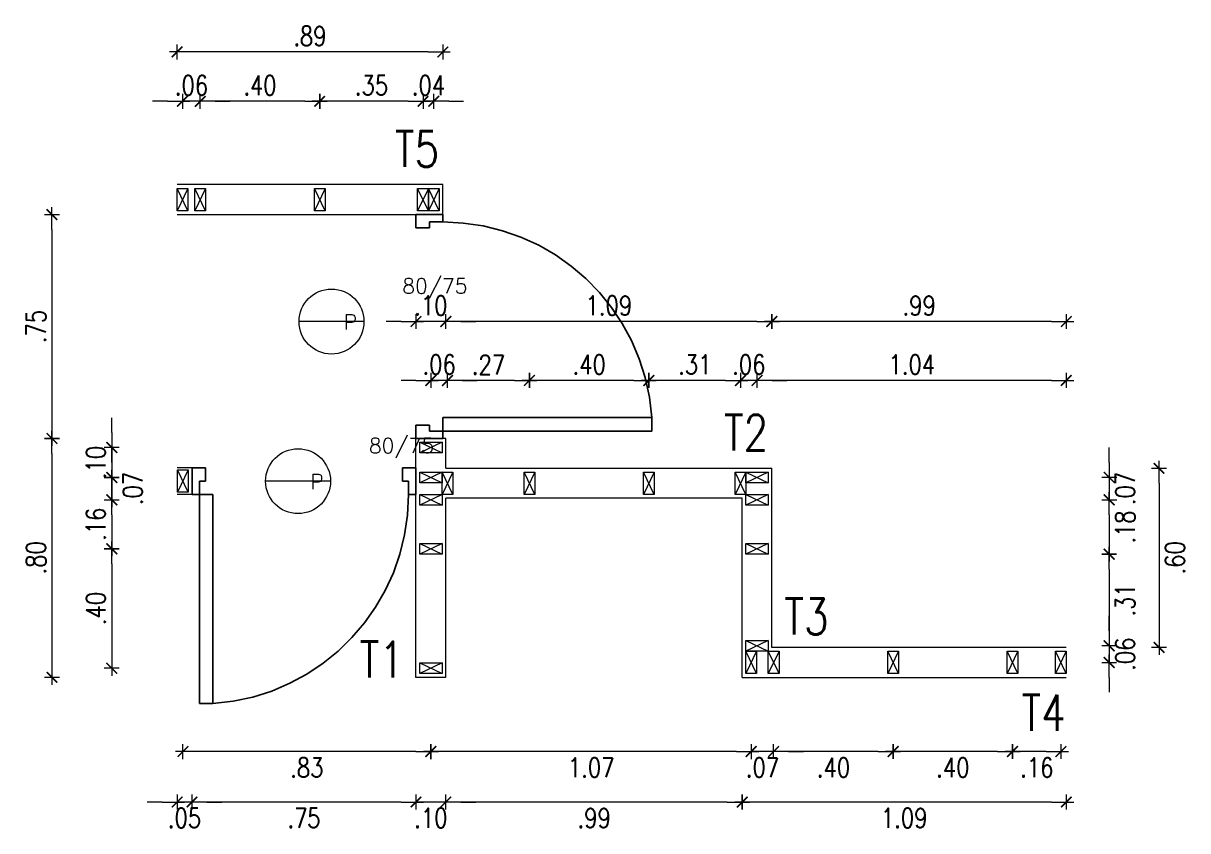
# Model space of a CAD drawing. Header units: metres. Extents: x -2 to 612, y -64 to 156.
# Drawn here: x 357.085 to 360.984, y -8.652 to -5.948 of the extents above; entities that cross this region are included whole.
import ezdxf
from ezdxf.enums import TextEntityAlignment as Align

# ---------------------------------------------------------------- set-up
doc = ezdxf.new("R2010")
doc.units = ezdxf.units.M
doc.header["$LTSCALE"] = 5
doc.header["$MEASUREMENT"] = 0
doc.linetypes.add('CENTER', pattern=[2, 1.25, -0.25, 0.25, -0.25])
doc.layers.get('0').update_dxf_attribs({"color": 30})
doc.layers.get('DEFPOINTS').update_dxf_attribs({"color": 210})
for name, color, linetype, lineweight in [('A-ANNO-DIMS', 3, 'Continuous', 18), ('A-ANNO-TEXT', 3, 'Continuous', 18), ('A-DOOR-FULL', 4, 'Continuous', 25), ('A-DOOR-SYMB', 3, 'Continuous', 18), ('A-ELEV-IDEN', 3, 'Continuous', 18), ('A-WALL-STUD', 3, 'Continuous', 18)]:
    doc.layers.add(name, color=color, linetype=linetype, lineweight=lineweight)
doc.styles.add('E-ROMANS', font='romans.shx', dxfattribs={"width": 0.8})
doc.dimstyles.new('E-0050_ARW_12', dxfattribs={"dimscale": 0.001, "dimtxt": 60, "dimasz": 60, "dimexe": 30, "dimexo": 20, "dimgap": 30, "dimtad": 0, "dimzin": 0, "dimdsep": 46, "dimtxsty": 'E-ROMANS', "dimblk": 'OPEN90', "dimcen": 30, "dimclrd": 256, "dimclre": 256, "dimclrt": 256, "dimadec": 0, "dimazin": 0, "dimtfac": 1, "dimtmove": 1, "dimatfit": 3, "dimldrblk": 'OPEN90', "dimfxl": 1, "dimtfill": 1, "dimtolj": 1, "dimtzin": 0, "dimlwd": -1, "dimarcsym": 0})

# ---------------------------------------------------------------- blocks, each defined once
blk = doc.blocks.new('ARCH TICK 2')
for p, q in [((-1, 0), (0.5, 0)), ((0, 0.5), (0, -0.5))]:
    blk.add_line(p, q)
at = {"color": 0, "linetype": 'ByBlock'}
blk.add_line((-0.354, -0.354), (0.354, 0.354), dxfattribs=at)
at = {"color": 0, "linetype": 'ByBlock', "const_width": 0.106}
blk.add_lwpolyline([(-0.354, -0.354), (0.354, 0.354)], dxfattribs=at)
blk = doc.blocks.new('*D329')
at = {"layer": 'A-ANNO-DIMS', "transparency": 16777216}
blk.add_line((359.4726, -8.3869), (358.4996, -8.3869), dxfattribs=at)
at = {"layer": 'DEFPOINTS', "color": 0, "transparency": 16777216}
for p in [(358.4496, -8.126), (359.5226, -8.1259), (358.4496, -8.3869)]:
    blk.add_point(p, dxfattribs=at)
at = {"layer": 'A-ANNO-DIMS', "transparency": 16777216, "xscale": 0.05, "yscale": 0.05, "zscale": 0.05, "rotation": 180}
blk.add_blockref('ARCH TICK 2', (358.4496, -8.3869), dxfattribs=at)
at = {"layer": 'A-ANNO-DIMS', "transparency": 16777216, "xscale": 0.05, "yscale": 0.05, "zscale": 0.05}
blk.add_blockref('ARCH TICK 2', (359.5226, -8.3869), dxfattribs=at)
at = {"layer": 'A-ANNO-DIMS', "transparency": 16777216, "insert": (358.9861, -8.4403), "char_height": 0.065, "attachment_point": 5, "style": 'E-ROMANS'}
blk.add_mtext('\\A1;1.07', dxfattribs=at)
blk = doc.blocks.new('_Open90')
at = {"color": 0, "linetype": 'ByBlock', "lineweight": -2}
for p, q in [((0, 0), (-1, 0)), ((-0.5, 0.5), (0, 0)), ((0, 0), (-0.5, -0.5))]:
    blk.add_line(p, q, dxfattribs=at)
blk = doc.blocks.new('*D330')
at = {"layer": 'A-ANNO-DIMS', "transparency": 16777216}
for p, q in [((359.4726, -8.3868), (359.4226, -8.3868)), ((359.5976, -8.3868), (359.5226, -8.3868)), ((359.6476, -8.3868), (359.6976, -8.3868))]:
    blk.add_line(p, q, dxfattribs=at)
at = {"layer": 'DEFPOINTS', "color": 0, "transparency": 16777216}
for p in [(359.5226, -8.1259), (359.5976, -8.1259), (359.5226, -8.3868)]:
    blk.add_point(p, dxfattribs=at)
at = {"layer": 'A-ANNO-DIMS', "transparency": 16777216, "xscale": 0.05, "yscale": 0.05, "zscale": 0.05}
blk.add_blockref('ARCH TICK 2', (359.5226, -8.3868), dxfattribs=at)
at = {"layer": 'A-ANNO-DIMS', "transparency": 16777216, "xscale": 0.05, "yscale": 0.05, "zscale": 0.05, "rotation": 180}
blk.add_blockref('ARCH TICK 2', (359.5976, -8.3868), dxfattribs=at)
at = {"layer": 'A-ANNO-DIMS', "transparency": 16777216, "insert": (359.5601, -8.4402), "char_height": 0.065, "attachment_point": 5, "style": 'E-ROMANS'}
blk.add_mtext('\\A1;.07', dxfattribs=at)
blk = doc.blocks.new('*D331')
at = {"layer": 'A-ANNO-DIMS', "transparency": 16777216}
blk.add_line((359.9476, -8.3868), (359.6476, -8.3868), dxfattribs=at)
at = {"layer": 'DEFPOINTS', "color": 0, "transparency": 16777216}
for p in [(359.5976, -8.1259), (359.9976, -8.1259), (359.5976, -8.3868)]:
    blk.add_point(p, dxfattribs=at)
at = {"layer": 'A-ANNO-DIMS', "transparency": 16777216, "xscale": 0.05, "yscale": 0.05, "zscale": 0.05, "rotation": 180}
blk.add_blockref('ARCH TICK 2', (359.5976, -8.3868), dxfattribs=at)
at = {"layer": 'A-ANNO-DIMS', "transparency": 16777216, "xscale": 0.05, "yscale": 0.05, "zscale": 0.05}
blk.add_blockref('ARCH TICK 2', (359.9976, -8.3868), dxfattribs=at)
at = {"layer": 'A-ANNO-DIMS', "transparency": 16777216, "insert": (359.7976, -8.4402), "char_height": 0.065, "attachment_point": 5, "style": 'E-ROMANS'}
blk.add_mtext('\\A1;.40', dxfattribs=at)
blk = doc.blocks.new('*D332')
at = {"layer": 'A-ANNO-DIMS', "transparency": 16777216}
blk.add_line((360.3476, -8.3868), (360.0476, -8.3868), dxfattribs=at)
at = {"layer": 'DEFPOINTS', "color": 0, "transparency": 16777216}
for p in [(359.9976, -8.1259), (360.3976, -8.1259), (359.9976, -8.3868)]:
    blk.add_point(p, dxfattribs=at)
at = {"layer": 'A-ANNO-DIMS', "transparency": 16777216, "xscale": 0.05, "yscale": 0.05, "zscale": 0.05, "rotation": 180}
blk.add_blockref('ARCH TICK 2', (359.9976, -8.3868), dxfattribs=at)
at = {"layer": 'A-ANNO-DIMS', "transparency": 16777216, "xscale": 0.05, "yscale": 0.05, "zscale": 0.05}
blk.add_blockref('ARCH TICK 2', (360.3976, -8.3868), dxfattribs=at)
at = {"layer": 'A-ANNO-DIMS', "transparency": 16777216, "insert": (360.1976, -8.4402), "char_height": 0.065, "attachment_point": 5, "style": 'E-ROMANS'}
blk.add_mtext('\\A1;.40', dxfattribs=at)
blk = doc.blocks.new('*D333')
at = {"layer": 'A-ANNO-DIMS', "transparency": 16777216}
blk.add_line((360.5097, -8.3868), (360.4476, -8.3868), dxfattribs=at)
at = {"layer": 'DEFPOINTS', "color": 0, "transparency": 16777216}
for p in [(360.3976, -8.1259), (360.5597, -8.1259), (360.3976, -8.3868)]:
    blk.add_point(p, dxfattribs=at)
at = {"layer": 'A-ANNO-DIMS', "transparency": 16777216, "xscale": 0.05, "yscale": 0.05, "zscale": 0.05, "rotation": 180}
blk.add_blockref('ARCH TICK 2', (360.3976, -8.3868), dxfattribs=at)
at = {"layer": 'A-ANNO-DIMS', "transparency": 16777216, "xscale": 0.05, "yscale": 0.05, "zscale": 0.05}
blk.add_blockref('ARCH TICK 2', (360.5597, -8.3868), dxfattribs=at)
at = {"layer": 'A-ANNO-DIMS', "transparency": 16777216, "insert": (360.4786, -8.4402), "char_height": 0.065, "attachment_point": 5, "style": 'E-ROMANS'}
blk.add_mtext('\\A1;.16', dxfattribs=at)
blk = doc.blocks.new('*D334')
at = {"layer": 'A-ANNO-DIMS', "transparency": 16777216}
blk.add_line((360.5277, -8.556), (359.5422, -8.556), dxfattribs=at)
at = {"layer": 'DEFPOINTS', "color": 0, "transparency": 16777216}
for p in [(359.4922, -8.1384), (360.5777, -8.1384), (359.4922, -8.556)]:
    blk.add_point(p, dxfattribs=at)
at = {"layer": 'A-ANNO-DIMS', "transparency": 16777216, "xscale": 0.05, "yscale": 0.05, "zscale": 0.05, "rotation": 180}
blk.add_blockref('ARCH TICK 2', (359.4922, -8.556), dxfattribs=at)
at = {"layer": 'A-ANNO-DIMS', "transparency": 16777216, "xscale": 0.05, "yscale": 0.05, "zscale": 0.05}
blk.add_blockref('ARCH TICK 2', (360.5777, -8.556), dxfattribs=at)
at = {"layer": 'A-ANNO-DIMS', "transparency": 16777216, "insert": (360.035, -8.6094), "char_height": 0.065, "attachment_point": 5, "style": 'E-ROMANS'}
blk.add_mtext('\\A1;1.09', dxfattribs=at)
blk = doc.blocks.new('*D335')
at = {"layer": 'A-ANNO-DIMS', "transparency": 16777216}
blk.add_line((359.4422, -8.556), (358.5497, -8.556), dxfattribs=at)
at = {"layer": 'DEFPOINTS', "color": 0, "transparency": 16777216}
for p in [(358.4997, -8.1384), (359.4922, -8.1384), (358.4997, -8.556)]:
    blk.add_point(p, dxfattribs=at)
at = {"layer": 'A-ANNO-DIMS', "transparency": 16777216, "xscale": 0.05, "yscale": 0.05, "zscale": 0.05, "rotation": 180}
blk.add_blockref('ARCH TICK 2', (358.4997, -8.556), dxfattribs=at)
at = {"layer": 'A-ANNO-DIMS', "transparency": 16777216, "xscale": 0.05, "yscale": 0.05, "zscale": 0.05}
blk.add_blockref('ARCH TICK 2', (359.4922, -8.556), dxfattribs=at)
at = {"layer": 'A-ANNO-DIMS', "transparency": 16777216, "insert": (358.996, -8.6094), "char_height": 0.065, "attachment_point": 5, "style": 'E-ROMANS'}
blk.add_mtext('\\A1;.99', dxfattribs=at)
blk = doc.blocks.new('*D336')
at = {"layer": 'A-ANNO-DIMS', "transparency": 16777216}
for p, q in [((358.3497, -8.556), (358.2997, -8.556)), ((358.4997, -8.556), (358.3997, -8.556)), ((358.5497, -8.556), (358.5997, -8.556))]:
    blk.add_line(p, q, dxfattribs=at)
at = {"layer": 'DEFPOINTS', "color": 0, "transparency": 16777216}
for p in [(358.3997, -8.1384), (358.4997, -8.1384), (358.3997, -8.556)]:
    blk.add_point(p, dxfattribs=at)
at = {"layer": 'A-ANNO-DIMS', "transparency": 16777216, "xscale": 0.05, "yscale": 0.05, "zscale": 0.05}
blk.add_blockref('ARCH TICK 2', (358.3997, -8.556), dxfattribs=at)
at = {"layer": 'A-ANNO-DIMS', "transparency": 16777216, "xscale": 0.05, "yscale": 0.05, "zscale": 0.05, "rotation": 180}
blk.add_blockref('ARCH TICK 2', (358.4997, -8.556), dxfattribs=at)
at = {"layer": 'A-ANNO-DIMS', "transparency": 16777216, "insert": (358.4497, -8.6094), "char_height": 0.065, "attachment_point": 5, "style": 'E-ROMANS'}
blk.add_mtext('\\A1;.10', dxfattribs=at)
blk = doc.blocks.new('*D337')
at = {"layer": 'A-ANNO-DIMS', "transparency": 16777216}
blk.add_line((358.3497, -8.556), (357.6997, -8.556), dxfattribs=at)
at = {"layer": 'DEFPOINTS', "color": 0, "transparency": 16777216}
for p in [(357.6497, -7.5264), (358.3997, -8.1384), (357.6497, -8.556)]:
    blk.add_point(p, dxfattribs=at)
at = {"layer": 'A-ANNO-DIMS', "transparency": 16777216, "xscale": 0.05, "yscale": 0.05, "zscale": 0.05, "rotation": 180}
blk.add_blockref('ARCH TICK 2', (357.6497, -8.556), dxfattribs=at)
at = {"layer": 'A-ANNO-DIMS', "transparency": 16777216, "xscale": 0.05, "yscale": 0.05, "zscale": 0.05}
blk.add_blockref('ARCH TICK 2', (358.3997, -8.556), dxfattribs=at)
at = {"layer": 'A-ANNO-DIMS', "transparency": 16777216, "insert": (358.0247, -8.6094), "char_height": 0.065, "attachment_point": 5, "style": 'E-ROMANS'}
blk.add_mtext('\\A1;.75', dxfattribs=at)
blk = doc.blocks.new('*D338')
at = {"layer": 'A-ANNO-DIMS', "transparency": 16777216}
for p, q in [((357.5497, -8.556), (357.4997, -8.556)), ((357.6497, -8.556), (357.5997, -8.556)), ((357.6997, -8.556), (357.7497, -8.556))]:
    blk.add_line(p, q, dxfattribs=at)
at = {"layer": 'DEFPOINTS', "color": 0, "transparency": 16777216}
for p in [(357.5997, -7.5264), (357.6497, -7.5264), (357.5997, -8.556)]:
    blk.add_point(p, dxfattribs=at)
at = {"layer": 'A-ANNO-DIMS', "transparency": 16777216, "xscale": 0.05, "yscale": 0.05, "zscale": 0.05}
blk.add_blockref('ARCH TICK 2', (357.5997, -8.556), dxfattribs=at)
at = {"layer": 'A-ANNO-DIMS', "transparency": 16777216, "xscale": 0.05, "yscale": 0.05, "zscale": 0.05, "rotation": 180}
blk.add_blockref('ARCH TICK 2', (357.6497, -8.556), dxfattribs=at)
at = {"layer": 'A-ANNO-DIMS', "transparency": 16777216, "insert": (357.6247, -8.6094), "char_height": 0.065, "attachment_point": 5, "style": 'E-ROMANS'}
blk.add_mtext('\\A1;.05', dxfattribs=at)
blk = doc.blocks.new('*D339')
at = {"layer": 'A-ANNO-DIMS', "transparency": 16777216}
blk.add_line((358.3996, -8.387), (357.6693, -8.387), dxfattribs=at)
at = {"layer": 'DEFPOINTS', "color": 0, "transparency": 16777216}
for p in [(357.6193, -7.5184), (358.4496, -8.126), (357.6193, -8.387)]:
    blk.add_point(p, dxfattribs=at)
at = {"layer": 'A-ANNO-DIMS', "transparency": 16777216, "xscale": 0.05, "yscale": 0.05, "zscale": 0.05, "rotation": 180}
blk.add_blockref('ARCH TICK 2', (357.6193, -8.387), dxfattribs=at)
at = {"layer": 'A-ANNO-DIMS', "transparency": 16777216, "xscale": 0.05, "yscale": 0.05, "zscale": 0.05}
blk.add_blockref('ARCH TICK 2', (358.4496, -8.387), dxfattribs=at)
at = {"layer": 'A-ANNO-DIMS', "transparency": 16777216, "insert": (358.0344, -8.4404), "char_height": 0.065, "attachment_point": 5, "style": 'E-ROMANS'}
blk.add_mtext('\\A1;.83', dxfattribs=at)
blk = doc.blocks.new('*D340')
at = {"layer": 'A-ANNO-DIMS', "transparency": 16777216}
blk.add_line((360.5277, -7.1441), (359.5921, -7.1441), dxfattribs=at)
at = {"layer": 'DEFPOINTS', "color": 0, "transparency": 16777216}
for p in [(359.5421, -7.1441), (359.5421, -7.4508), (360.5777, -8.0384)]:
    blk.add_point(p, dxfattribs=at)
at = {"layer": 'A-ANNO-DIMS', "transparency": 16777216, "xscale": 0.05, "yscale": 0.05, "zscale": 0.05, "rotation": 180}
blk.add_blockref('ARCH TICK 2', (359.5421, -7.1441), dxfattribs=at)
at = {"layer": 'A-ANNO-DIMS', "transparency": 16777216, "xscale": 0.05, "yscale": 0.05, "zscale": 0.05}
blk.add_blockref('ARCH TICK 2', (360.5777, -7.1441), dxfattribs=at)
at = {"layer": 'A-ANNO-DIMS', "transparency": 16777216, "insert": (360.0599, -7.0907), "char_height": 0.065, "attachment_point": 5, "style": 'E-ROMANS'}
blk.add_mtext('\\A1;1.04', dxfattribs=at)
blk = doc.blocks.new('*D341')
at = {"layer": 'A-ANNO-DIMS', "transparency": 16777216}
for p, q in [((359.4366, -7.1441), (359.3866, -7.1441)), ((359.5421, -7.1441), (359.4866, -7.1441)), ((359.5921, -7.1441), (359.6421, -7.1441))]:
    blk.add_line(p, q, dxfattribs=at)
at = {"layer": 'DEFPOINTS', "color": 0, "transparency": 16777216}
for p in [(359.4866, -7.1441), (359.4866, -7.4508), (359.5421, -7.4508)]:
    blk.add_point(p, dxfattribs=at)
at = {"layer": 'A-ANNO-DIMS', "transparency": 16777216, "xscale": 0.05, "yscale": 0.05, "zscale": 0.05}
blk.add_blockref('ARCH TICK 2', (359.4866, -7.1441), dxfattribs=at)
at = {"layer": 'A-ANNO-DIMS', "transparency": 16777216, "xscale": 0.05, "yscale": 0.05, "zscale": 0.05, "rotation": 180}
blk.add_blockref('ARCH TICK 2', (359.5421, -7.1441), dxfattribs=at)
at = {"layer": 'A-ANNO-DIMS', "transparency": 16777216, "insert": (359.5143, -7.0907), "char_height": 0.065, "attachment_point": 5, "style": 'E-ROMANS'}
blk.add_mtext('\\A1;.06', dxfattribs=at)
blk = doc.blocks.new('*D342')
at = {"layer": 'A-ANNO-DIMS', "transparency": 16777216}
blk.add_line((359.4366, -7.1441), (359.2296, -7.1441), dxfattribs=at)
at = {"layer": 'DEFPOINTS', "color": 0, "transparency": 16777216}
for p in [(359.1796, -7.1441), (359.1796, -7.4508), (359.4866, -7.4508)]:
    blk.add_point(p, dxfattribs=at)
at = {"layer": 'A-ANNO-DIMS', "transparency": 16777216, "xscale": 0.05, "yscale": 0.05, "zscale": 0.05, "rotation": 180}
blk.add_blockref('ARCH TICK 2', (359.1796, -7.1441), dxfattribs=at)
at = {"layer": 'A-ANNO-DIMS', "transparency": 16777216, "xscale": 0.05, "yscale": 0.05, "zscale": 0.05}
blk.add_blockref('ARCH TICK 2', (359.4866, -7.1441), dxfattribs=at)
at = {"layer": 'A-ANNO-DIMS', "transparency": 16777216, "insert": (359.3331, -7.0907), "char_height": 0.065, "attachment_point": 5, "style": 'E-ROMANS'}
blk.add_mtext('\\A1;.31', dxfattribs=at)
blk = doc.blocks.new('*D343')
at = {"layer": 'A-ANNO-DIMS', "transparency": 16777216}
blk.add_line((359.1296, -7.1441), (358.8296, -7.1441), dxfattribs=at)
at = {"layer": 'DEFPOINTS', "color": 0, "transparency": 16777216}
for p in [(358.7796, -7.1441), (358.7796, -7.4508), (359.1796, -7.4508)]:
    blk.add_point(p, dxfattribs=at)
at = {"layer": 'A-ANNO-DIMS', "transparency": 16777216, "xscale": 0.05, "yscale": 0.05, "zscale": 0.05, "rotation": 180}
blk.add_blockref('ARCH TICK 2', (358.7796, -7.1441), dxfattribs=at)
at = {"layer": 'A-ANNO-DIMS', "transparency": 16777216, "xscale": 0.05, "yscale": 0.05, "zscale": 0.05}
blk.add_blockref('ARCH TICK 2', (359.1796, -7.1441), dxfattribs=at)
at = {"layer": 'A-ANNO-DIMS', "transparency": 16777216, "insert": (358.9796, -7.0907), "char_height": 0.065, "attachment_point": 5, "style": 'E-ROMANS'}
blk.add_mtext('\\A1;.40', dxfattribs=at)
blk = doc.blocks.new('*D344')
at = {"layer": 'A-ANNO-DIMS', "transparency": 16777216}
blk.add_line((358.7296, -7.1441), (358.5551, -7.1441), dxfattribs=at)
at = {"layer": 'DEFPOINTS', "color": 0, "transparency": 16777216}
for p in [(358.5051, -7.1441), (358.5051, -7.4508), (358.7796, -7.4508)]:
    blk.add_point(p, dxfattribs=at)
at = {"layer": 'A-ANNO-DIMS', "transparency": 16777216, "xscale": 0.05, "yscale": 0.05, "zscale": 0.05, "rotation": 180}
blk.add_blockref('ARCH TICK 2', (358.5051, -7.1441), dxfattribs=at)
at = {"layer": 'A-ANNO-DIMS', "transparency": 16777216, "xscale": 0.05, "yscale": 0.05, "zscale": 0.05}
blk.add_blockref('ARCH TICK 2', (358.7796, -7.1441), dxfattribs=at)
at = {"layer": 'A-ANNO-DIMS', "transparency": 16777216, "insert": (358.6423, -7.0916), "char_height": 0.065, "attachment_point": 5, "style": 'E-ROMANS'}
blk.add_mtext('\\A1;.27', dxfattribs=at)
blk = doc.blocks.new('*D345')
at = {"layer": 'A-ANNO-DIMS', "transparency": 16777216}
for p, q in [((358.3996, -7.1441), (358.3496, -7.1441)), ((358.5051, -7.1441), (358.4496, -7.1441)), ((358.5551, -7.1441), (358.6051, -7.1441))]:
    blk.add_line(p, q, dxfattribs=at)
at = {"layer": 'DEFPOINTS', "color": 0, "transparency": 16777216}
for p in [(358.4496, -7.1441), (358.4496, -7.3508), (358.5051, -7.4508)]:
    blk.add_point(p, dxfattribs=at)
at = {"layer": 'A-ANNO-DIMS', "transparency": 16777216, "xscale": 0.05, "yscale": 0.05, "zscale": 0.05}
blk.add_blockref('ARCH TICK 2', (358.4496, -7.1441), dxfattribs=at)
at = {"layer": 'A-ANNO-DIMS', "transparency": 16777216, "xscale": 0.05, "yscale": 0.05, "zscale": 0.05, "rotation": 180}
blk.add_blockref('ARCH TICK 2', (358.5051, -7.1441), dxfattribs=at)
at = {"layer": 'A-ANNO-DIMS', "transparency": 16777216, "insert": (358.4773, -7.0907), "char_height": 0.065, "attachment_point": 5, "style": 'E-ROMANS'}
blk.add_mtext('\\A1;.06', dxfattribs=at)
blk = doc.blocks.new('*D346')
at = {"layer": 'A-ANNO-DIMS', "transparency": 16777216}
blk.add_line((360.5277, -6.9468), (359.6417, -6.9468), dxfattribs=at)
at = {"layer": 'DEFPOINTS', "color": 0, "transparency": 16777216}
for p in [(359.5917, -6.9468), (359.5917, -7.4384), (360.5777, -8.0384)]:
    blk.add_point(p, dxfattribs=at)
at = {"layer": 'A-ANNO-DIMS', "transparency": 16777216, "xscale": 0.05, "yscale": 0.05, "zscale": 0.05, "rotation": 180}
blk.add_blockref('ARCH TICK 2', (359.5917, -6.9468), dxfattribs=at)
at = {"layer": 'A-ANNO-DIMS', "transparency": 16777216, "xscale": 0.05, "yscale": 0.05, "zscale": 0.05}
blk.add_blockref('ARCH TICK 2', (360.5777, -6.9468), dxfattribs=at)
at = {"layer": 'A-ANNO-DIMS', "transparency": 16777216, "insert": (360.0847, -6.8934), "char_height": 0.065, "attachment_point": 5, "style": 'E-ROMANS'}
blk.add_mtext('\\A1;.99', dxfattribs=at)
blk = doc.blocks.new('*D347')
at = {"layer": 'A-ANNO-DIMS', "transparency": 16777216}
blk.add_line((359.5417, -6.9468), (358.5497, -6.9468), dxfattribs=at)
at = {"layer": 'DEFPOINTS', "color": 0, "transparency": 16777216}
for p in [(358.4997, -6.9468), (358.4997, -7.4384), (359.5917, -8.0384)]:
    blk.add_point(p, dxfattribs=at)
at = {"layer": 'A-ANNO-DIMS', "transparency": 16777216, "xscale": 0.05, "yscale": 0.05, "zscale": 0.05, "rotation": 180}
blk.add_blockref('ARCH TICK 2', (358.4997, -6.9468), dxfattribs=at)
at = {"layer": 'A-ANNO-DIMS', "transparency": 16777216, "xscale": 0.05, "yscale": 0.05, "zscale": 0.05}
blk.add_blockref('ARCH TICK 2', (359.5917, -6.9468), dxfattribs=at)
at = {"layer": 'A-ANNO-DIMS', "transparency": 16777216, "insert": (359.0457, -6.8934), "char_height": 0.065, "attachment_point": 5, "style": 'E-ROMANS'}
blk.add_mtext('\\A1;1.09', dxfattribs=at)
blk = doc.blocks.new('*D348')
at = {"layer": 'A-ANNO-DIMS', "transparency": 16777216}
for p, q in [((358.3497, -6.9468), (358.2997, -6.9468)), ((358.4997, -6.9468), (358.3997, -6.9468)), ((358.5497, -6.9468), (358.5997, -6.9468))]:
    blk.add_line(p, q, dxfattribs=at)
at = {"layer": 'DEFPOINTS', "color": 0, "transparency": 16777216}
for p in [(358.3997, -6.9468), (358.3997, -7.3384), (358.4997, -7.3384)]:
    blk.add_point(p, dxfattribs=at)
at = {"layer": 'A-ANNO-DIMS', "transparency": 16777216, "xscale": 0.05, "yscale": 0.05, "zscale": 0.05}
blk.add_blockref('ARCH TICK 2', (358.3997, -6.9468), dxfattribs=at)
at = {"layer": 'A-ANNO-DIMS', "transparency": 16777216, "xscale": 0.05, "yscale": 0.05, "zscale": 0.05, "rotation": 180}
blk.add_blockref('ARCH TICK 2', (358.4997, -6.9468), dxfattribs=at)
at = {"layer": 'A-ANNO-DIMS', "transparency": 16777216, "insert": (358.4497, -6.8934), "char_height": 0.065, "attachment_point": 5, "style": 'E-ROMANS'}
blk.add_mtext('\\A1;.10', dxfattribs=at)
blk = doc.blocks.new('*D349')
at = {"layer": 'A-ANNO-DIMS', "transparency": 16777216}
for p, q in [((358.3733, -6.2092), (358.3233, -6.2092)), ((358.4593, -6.2092), (358.4233, -6.2092)), ((358.5093, -6.2092), (358.5593, -6.2092))]:
    blk.add_line(p, q, dxfattribs=at)
at = {"layer": 'DEFPOINTS', "color": 0, "transparency": 16777216}
for p in [(358.4233, -6.2092), (358.4233, -6.5009), (358.4593, -6.5009)]:
    blk.add_point(p, dxfattribs=at)
at = {"layer": 'A-ANNO-DIMS', "transparency": 16777216, "xscale": 0.05, "yscale": 0.05, "zscale": 0.05}
blk.add_blockref('ARCH TICK 2', (358.4233, -6.2092), dxfattribs=at)
at = {"layer": 'A-ANNO-DIMS', "transparency": 16777216, "xscale": 0.05, "yscale": 0.05, "zscale": 0.05, "rotation": 180}
blk.add_blockref('ARCH TICK 2', (358.4593, -6.2092), dxfattribs=at)
at = {"layer": 'A-ANNO-DIMS', "transparency": 16777216, "insert": (358.4413, -6.1558), "char_height": 0.065, "attachment_point": 5, "style": 'E-ROMANS'}
blk.add_mtext('\\A1;.04', dxfattribs=at)
blk = doc.blocks.new('*D350')
at = {"layer": 'A-ANNO-DIMS', "transparency": 16777216}
blk.add_line((358.3733, -6.2092), (358.1273, -6.2092), dxfattribs=at)
at = {"layer": 'DEFPOINTS', "color": 0, "transparency": 16777216}
for p in [(358.0773, -6.2092), (358.0773, -6.5009), (358.4233, -6.5009)]:
    blk.add_point(p, dxfattribs=at)
at = {"layer": 'A-ANNO-DIMS', "transparency": 16777216, "xscale": 0.05, "yscale": 0.05, "zscale": 0.05, "rotation": 180}
blk.add_blockref('ARCH TICK 2', (358.0773, -6.2092), dxfattribs=at)
at = {"layer": 'A-ANNO-DIMS', "transparency": 16777216, "xscale": 0.05, "yscale": 0.05, "zscale": 0.05}
blk.add_blockref('ARCH TICK 2', (358.4233, -6.2092), dxfattribs=at)
at = {"layer": 'A-ANNO-DIMS', "transparency": 16777216, "insert": (358.2503, -6.1558), "char_height": 0.065, "attachment_point": 5, "style": 'E-ROMANS'}
blk.add_mtext('\\A1;.35', dxfattribs=at)
blk = doc.blocks.new('*D351')
at = {"layer": 'A-ANNO-DIMS', "transparency": 16777216}
blk.add_line((358.0273, -6.2092), (357.7273, -6.2092), dxfattribs=at)
at = {"layer": 'DEFPOINTS', "color": 0, "transparency": 16777216}
for p in [(357.6773, -6.2092), (357.6773, -6.5009), (358.0773, -6.5009)]:
    blk.add_point(p, dxfattribs=at)
at = {"layer": 'A-ANNO-DIMS', "transparency": 16777216, "xscale": 0.05, "yscale": 0.05, "zscale": 0.05, "rotation": 180}
blk.add_blockref('ARCH TICK 2', (357.6773, -6.2092), dxfattribs=at)
at = {"layer": 'A-ANNO-DIMS', "transparency": 16777216, "xscale": 0.05, "yscale": 0.05, "zscale": 0.05}
blk.add_blockref('ARCH TICK 2', (358.0773, -6.2092), dxfattribs=at)
at = {"layer": 'A-ANNO-DIMS', "transparency": 16777216, "insert": (357.8773, -6.1558), "char_height": 0.065, "attachment_point": 5, "style": 'E-ROMANS'}
blk.add_mtext('\\A1;.40', dxfattribs=at)
blk = doc.blocks.new('*D352')
at = {"layer": 'A-ANNO-DIMS', "transparency": 16777216}
for p, q in [((357.5677, -6.2092), (357.5177, -6.2092)), ((357.6773, -6.2092), (357.6177, -6.2092)), ((357.7273, -6.2092), (357.7773, -6.2092))]:
    blk.add_line(p, q, dxfattribs=at)
at = {"layer": 'DEFPOINTS', "color": 0, "transparency": 16777216}
for p in [(357.6177, -6.2092), (357.6177, -6.5009), (357.6773, -6.5009)]:
    blk.add_point(p, dxfattribs=at)
at = {"layer": 'A-ANNO-DIMS', "transparency": 16777216, "xscale": 0.05, "yscale": 0.05, "zscale": 0.05}
blk.add_blockref('ARCH TICK 2', (357.6177, -6.2092), dxfattribs=at)
at = {"layer": 'A-ANNO-DIMS', "transparency": 16777216, "xscale": 0.05, "yscale": 0.05, "zscale": 0.05, "rotation": 180}
blk.add_blockref('ARCH TICK 2', (357.6773, -6.2092), dxfattribs=at)
at = {"layer": 'A-ANNO-DIMS', "transparency": 16777216, "insert": (357.6475, -6.1558), "char_height": 0.065, "attachment_point": 5, "style": 'E-ROMANS'}
blk.add_mtext('\\A1;.06', dxfattribs=at)
blk = doc.blocks.new('*D353')
at = {"layer": 'A-ANNO-DIMS', "transparency": 16777216}
blk.add_line((358.4397, -6.044), (357.6497, -6.044), dxfattribs=at)
at = {"layer": 'DEFPOINTS', "color": 0, "transparency": 16777216}
for p in [(357.5997, -6.044), (357.5997, -6.4884), (358.4897, -6.4884)]:
    blk.add_point(p, dxfattribs=at)
at = {"layer": 'A-ANNO-DIMS', "transparency": 16777216, "xscale": 0.05, "yscale": 0.05, "zscale": 0.05, "rotation": 180}
blk.add_blockref('ARCH TICK 2', (357.5997, -6.044), dxfattribs=at)
at = {"layer": 'A-ANNO-DIMS', "transparency": 16777216, "xscale": 0.05, "yscale": 0.05, "zscale": 0.05}
blk.add_blockref('ARCH TICK 2', (358.4897, -6.044), dxfattribs=at)
at = {"layer": 'A-ANNO-DIMS', "transparency": 16777216, "insert": (358.0447, -5.9906), "char_height": 0.065, "attachment_point": 5, "style": 'E-ROMANS'}
blk.add_mtext('\\A1;.89', dxfattribs=at)
blk = doc.blocks.new('*D354')
at = {"layer": 'A-ANNO-DIMS', "transparency": 16777216}
for p, q in [((360.7213, -7.9829), (360.7213, -7.9329)), ((360.7213, -8.0329), (360.7213, -8.0884)), ((360.7213, -8.1384), (360.7213, -8.1884))]:
    blk.add_line(p, q, dxfattribs=at)
at = {"layer": 'DEFPOINTS', "color": 0, "transparency": 16777216}
for p in [(359.5796, -8.0329), (360.5777, -8.0884), (360.7213, -8.0884)]:
    blk.add_point(p, dxfattribs=at)
at = {"layer": 'A-ANNO-DIMS', "transparency": 16777216, "xscale": 0.05, "yscale": 0.05, "zscale": 0.05}
for p, rotation in [((360.7213, -8.0329), 270), ((360.7213, -8.0884), 90)]:
    blk.add_blockref('ARCH TICK 2', p, dxfattribs=dict(at, rotation=rotation))
at = {"layer": 'A-ANNO-DIMS', "transparency": 16777216, "insert": (360.7747, -8.0607), "char_height": 0.065, "attachment_point": 5, "rotation": 90, "style": 'E-ROMANS'}
blk.add_mtext('\\A1;.06', dxfattribs=at)
blk = doc.blocks.new('*D355')
at = {"layer": 'A-ANNO-DIMS', "transparency": 16777216}
blk.add_line((360.7213, -7.7759), (360.7213, -7.9829), dxfattribs=at)
at = {"layer": 'DEFPOINTS', "color": 0, "transparency": 16777216}
for p in [(359.5796, -7.7259), (359.5796, -8.0329), (360.7213, -8.0329)]:
    blk.add_point(p, dxfattribs=at)
at = {"layer": 'A-ANNO-DIMS', "transparency": 16777216, "xscale": 0.05, "yscale": 0.05, "zscale": 0.05}
for p, rotation in [((360.7213, -7.7259), 90), ((360.7213, -8.0329), 270)]:
    blk.add_blockref('ARCH TICK 2', p, dxfattribs=dict(at, rotation=rotation))
at = {"layer": 'A-ANNO-DIMS', "transparency": 16777216, "insert": (360.7747, -7.8794), "char_height": 0.065, "attachment_point": 5, "rotation": 90, "style": 'E-ROMANS'}
blk.add_mtext('\\A1;.31', dxfattribs=at)
blk = doc.blocks.new('*D356')
at = {"layer": 'A-ANNO-DIMS', "transparency": 16777216}
blk.add_line((360.7213, -7.5938), (360.7213, -7.6759), dxfattribs=at)
at = {"layer": 'DEFPOINTS', "color": 0, "transparency": 16777216}
for p in [(359.5796, -7.5438), (359.5796, -7.7259), (360.7213, -7.7259)]:
    blk.add_point(p, dxfattribs=at)
at = {"layer": 'A-ANNO-DIMS', "transparency": 16777216, "xscale": 0.05, "yscale": 0.05, "zscale": 0.05}
for p, rotation in [((360.7213, -7.5438), 90), ((360.7213, -7.7259), 270)]:
    blk.add_blockref('ARCH TICK 2', p, dxfattribs=dict(at, rotation=rotation))
at = {"layer": 'A-ANNO-DIMS', "transparency": 16777216, "insert": (360.7747, -7.6349), "char_height": 0.065, "attachment_point": 5, "rotation": 90, "style": 'E-ROMANS'}
blk.add_mtext('\\A1;.18', dxfattribs=at)
blk = doc.blocks.new('*D357')
at = {"layer": 'A-ANNO-DIMS', "transparency": 16777216}
for p, q in [((360.7214, -7.4188), (360.7214, -7.3688)), ((360.7214, -7.4688), (360.7214, -7.5438)), ((360.7214, -7.5938), (360.7214, -7.6438))]:
    blk.add_line(p, q, dxfattribs=at)
at = {"layer": 'DEFPOINTS', "color": 0, "transparency": 16777216}
for p in [(359.5796, -7.4688), (359.5796, -7.5438), (360.7214, -7.5438)]:
    blk.add_point(p, dxfattribs=at)
at = {"layer": 'A-ANNO-DIMS', "transparency": 16777216, "xscale": 0.05, "yscale": 0.05, "zscale": 0.05}
for p, rotation in [((360.7214, -7.4688), 270), ((360.7214, -7.5438), 90)]:
    blk.add_blockref('ARCH TICK 2', p, dxfattribs=dict(at, rotation=rotation))
at = {"layer": 'A-ANNO-DIMS', "transparency": 16777216, "insert": (360.7748, -7.5063), "char_height": 0.065, "attachment_point": 5, "rotation": 90, "style": 'E-ROMANS'}
blk.add_mtext('\\A1;.07', dxfattribs=at)
blk = doc.blocks.new('*D358')
at = {"layer": 'A-ANNO-DIMS', "transparency": 16777216}
blk.add_line((360.8882, -7.4884), (360.8882, -7.9884), dxfattribs=at)
at = {"layer": 'DEFPOINTS', "color": 0, "transparency": 16777216}
for p in [(359.5917, -7.4384), (359.5917, -8.0384), (360.8882, -8.0384)]:
    blk.add_point(p, dxfattribs=at)
at = {"layer": 'A-ANNO-DIMS', "transparency": 16777216, "xscale": 0.05, "yscale": 0.05, "zscale": 0.05}
for p, rotation in [((360.8882, -7.4384), 90), ((360.8882, -8.0384), 270)]:
    blk.add_blockref('ARCH TICK 2', p, dxfattribs=dict(at, rotation=rotation))
at = {"layer": 'A-ANNO-DIMS', "transparency": 16777216, "insert": (360.9416, -7.7384), "char_height": 0.065, "attachment_point": 5, "rotation": 90, "style": 'E-ROMANS'}
blk.add_mtext('\\A1;.60', dxfattribs=at)
blk = doc.blocks.new('*D359')
at = {"layer": 'A-ANNO-DIMS', "transparency": 16777216}
blk.add_line((357.3809, -7.758), (357.3809, -8.058), dxfattribs=at)
at = {"layer": 'DEFPOINTS', "color": 0, "transparency": 16777216}
for p in [(358.4121, -7.708), (357.3809, -8.108), (358.4121, -8.108)]:
    blk.add_point(p, dxfattribs=at)
at = {"layer": 'A-ANNO-DIMS', "transparency": 16777216, "xscale": 0.05, "yscale": 0.05, "zscale": 0.05}
for p, rotation in [((357.3809, -7.708), 90), ((357.3809, -8.108), 270)]:
    blk.add_blockref('ARCH TICK 2', p, dxfattribs=dict(at, rotation=rotation))
at = {"layer": 'A-ANNO-DIMS', "transparency": 16777216, "insert": (357.3275, -7.908), "char_height": 0.065, "attachment_point": 5, "rotation": 90, "style": 'E-ROMANS'}
blk.add_mtext('\\A1;.40', dxfattribs=at)
blk = doc.blocks.new('*D360')
at = {"layer": 'A-ANNO-DIMS', "transparency": 16777216}
blk.add_line((357.3809, -7.5938), (357.3809, -7.658), dxfattribs=at)
at = {"layer": 'DEFPOINTS', "color": 0, "transparency": 16777216}
for p in [(358.4121, -7.5438), (357.3809, -7.708), (358.4121, -7.708)]:
    blk.add_point(p, dxfattribs=at)
at = {"layer": 'A-ANNO-DIMS', "transparency": 16777216, "xscale": 0.05, "yscale": 0.05, "zscale": 0.05}
for p, rotation in [((357.3809, -7.5438), 90), ((357.3809, -7.708), 270)]:
    blk.add_blockref('ARCH TICK 2', p, dxfattribs=dict(at, rotation=rotation))
at = {"layer": 'A-ANNO-DIMS', "transparency": 16777216, "insert": (357.3275, -7.6259), "char_height": 0.065, "attachment_point": 5, "rotation": 90, "style": 'E-ROMANS'}
blk.add_mtext('\\A1;.16', dxfattribs=at)
blk = doc.blocks.new('*D361')
at = {"layer": 'A-ANNO-DIMS', "transparency": 16777216}
for p, q in [((357.3809, -7.4188), (357.3809, -7.3688)), ((357.3809, -7.4688), (357.3809, -7.5438)), ((357.3809, -7.5938), (357.3809, -7.6438))]:
    blk.add_line(p, q, dxfattribs=at)
at = {"layer": 'DEFPOINTS', "color": 0, "transparency": 16777216}
for p in [(358.4121, -7.4688), (357.3809, -7.5438), (358.4121, -7.5438)]:
    blk.add_point(p, dxfattribs=at)
at = {"layer": 'A-ANNO-DIMS', "transparency": 16777216, "xscale": 0.05, "yscale": 0.05, "zscale": 0.05}
for p, rotation in [((357.3809, -7.4688), 270), ((357.3809, -7.5438), 90)]:
    blk.add_blockref('ARCH TICK 2', p, dxfattribs=dict(at, rotation=rotation))
at = {"layer": 'A-ANNO-DIMS', "transparency": 16777216, "insert": (357.4512, -7.5063), "char_height": 0.065, "attachment_point": 5, "rotation": 90, "style": 'E-ROMANS'}
blk.add_mtext('\\A1;.07', dxfattribs=at)
blk = doc.blocks.new('*D362')
at = {"layer": 'A-ANNO-DIMS', "transparency": 16777216}
for p, q in [((357.3809, -7.3188), (357.3809, -7.2688)), ((357.3809, -7.3688), (357.3809, -7.4688)), ((357.3809, -7.5188), (357.3809, -7.5688))]:
    blk.add_line(p, q, dxfattribs=at)
at = {"layer": 'DEFPOINTS', "color": 0, "transparency": 16777216}
for p in [(358.4121, -7.3688), (357.3809, -7.4688), (358.4121, -7.4688)]:
    blk.add_point(p, dxfattribs=at)
at = {"layer": 'A-ANNO-DIMS', "transparency": 16777216, "xscale": 0.05, "yscale": 0.05, "zscale": 0.05}
for p, rotation in [((357.3809, -7.3688), 270), ((357.3809, -7.4688), 90)]:
    blk.add_blockref('ARCH TICK 2', p, dxfattribs=dict(at, rotation=rotation))
at = {"layer": 'A-ANNO-DIMS', "transparency": 16777216, "insert": (357.3275, -7.4188), "char_height": 0.065, "attachment_point": 5, "rotation": 90, "style": 'E-ROMANS'}
blk.add_mtext('\\A1;.10', dxfattribs=at)
blk = doc.blocks.new('*D363')
at = {"layer": 'A-ANNO-DIMS', "transparency": 16777216}
blk.add_line((357.1806, -7.3884), (357.1806, -8.0884), dxfattribs=at)
at = {"layer": 'DEFPOINTS', "color": 0, "transparency": 16777216}
for p in [(358.3997, -7.3384), (357.1806, -8.1384), (358.3997, -8.1384)]:
    blk.add_point(p, dxfattribs=at)
at = {"layer": 'A-ANNO-DIMS', "transparency": 16777216, "xscale": 0.05, "yscale": 0.05, "zscale": 0.05}
for p, rotation in [((357.1806, -7.3384), 90), ((357.1806, -8.1384), 270)]:
    blk.add_blockref('ARCH TICK 2', p, dxfattribs=dict(at, rotation=rotation))
at = {"layer": 'A-ANNO-DIMS', "transparency": 16777216, "insert": (357.1272, -7.7384), "char_height": 0.065, "attachment_point": 5, "rotation": 90, "style": 'E-ROMANS'}
blk.add_mtext('\\A1;.80', dxfattribs=at)
blk = doc.blocks.new('*D364')
at = {"layer": 'A-ANNO-DIMS', "transparency": 16777216}
blk.add_line((357.1806, -6.6384), (357.1806, -7.2884), dxfattribs=at)
at = {"layer": 'DEFPOINTS', "color": 0, "transparency": 16777216}
for p in [(358.3997, -6.5884), (357.1806, -7.3384), (358.3997, -7.3384)]:
    blk.add_point(p, dxfattribs=at)
at = {"layer": 'A-ANNO-DIMS', "transparency": 16777216, "xscale": 0.05, "yscale": 0.05, "zscale": 0.05}
for p, rotation in [((357.1806, -6.5884), 90), ((357.1806, -7.3384), 270)]:
    blk.add_blockref('ARCH TICK 2', p, dxfattribs=dict(at, rotation=rotation))
at = {"layer": 'A-ANNO-DIMS', "transparency": 16777216, "insert": (357.1272, -6.9634), "char_height": 0.065, "attachment_point": 5, "rotation": 90, "style": 'E-ROMANS'}
blk.add_mtext('\\A1;.75', dxfattribs=at)

msp = doc.modelspace()

# ---------------------------------------------------------------- linework, layer by layer
at = {"layer": 'A-DOOR-FULL', "linetype": 'CENTER'}
for points in [[(358.4897, -6.61343), (358.4897, -6.58843), (358.3997, -6.58843), (358.3997, -6.63343), (358.4447, -6.63343), (358.4447, -6.61343), (358.4897, -6.61343)], [(359.1897, -7.26843), (358.4897, -7.26843), (358.4897, -7.31343), (359.1897, -7.31343), (359.1897, -7.26843)], [(358.4897, -7.31343), (358.4897, -7.33843), (358.3997, -7.33843), (358.3997, -7.29343), (358.4447, -7.29343), (358.4447, -7.31343), (358.4897, -7.31343)], [(357.67469, -7.52643), (357.64969, -7.52643), (357.64969, -7.43643), (357.69469, -7.43643), (357.69469, -7.48143), (357.67469, -7.48143), (357.67469, -7.52643)], [(358.37469, -7.52643), (358.39969, -7.52643), (358.39969, -7.43643), (358.35469, -7.43643), (358.35469, -7.48143), (358.37469, -7.48143), (358.37469, -7.52643)], [(357.71969, -8.22643), (357.71969, -7.52643), (357.67469, -7.52643), (357.67469, -8.22643), (357.71969, -8.22643)]]:
    msp.add_lwpolyline(points, dxfattribs=at)
for centre, start, end in [((358.48864, -7.31611), 3.89066, 89.91357), ((357.67201, -7.52537), 273.89066, 359.91357)]:
    msp.add_arc(centre, 0.70268, start, end, dxfattribs=at)
at = {"layer": 'A-DOOR-SYMB'}
for points in [[(358.22559, -6.94679), (358.00809, -6.94679)], [(358.11348, -7.48143), (357.89598, -7.48143)]]:
    msp.add_lwpolyline(points, dxfattribs=at)
for centre in [(358.11684, -6.94679), (358.00473, -7.48143)]:
    msp.add_circle(centre, 0.10875, dxfattribs=at)
at = {"layer": 'A-ELEV-IDEN', "ltscale": 8}
for p, q in [((358.3997, -8.13843), (358.3997, -7.33843)), ((358.4997, -7.43843), (358.4997, -7.33843)), ((357.64969, -7.52643), (357.64969, -7.43643)), ((358.4997, -7.43843), (359.59169, -7.43843)), ((359.59169, -8.03843), (359.59169, -7.43843)), ((358.4997, -8.13843), (358.4997, -7.53843)), ((359.49169, -7.53843), (358.4997, -7.53843)), ((359.49222, -8.13843), (359.49222, -7.53843)), ((360.57769, -8.03843), (359.59169, -8.03843)), ((358.4997, -8.13843), (358.3997, -8.13843)), ((359.49222, -8.13843), (360.57769, -8.13843))]:
    msp.add_line(p, q, dxfattribs=at)
for points in [[(357.5997, -6.58843), (358.4897, -6.58843), (358.4897, -6.48843), (357.5997, -6.48843)], [(358.4997, -7.33843), (358.3997, -7.33843)], [(357.64969, -7.43643), (357.59969, -7.43643)], [(357.64969, -7.52643), (357.59969, -7.52643)]]:
    msp.add_lwpolyline(points, dxfattribs=at)
at = {"layer": 'A-WALL-STUD'}
for p, q in [((357.6357, -6.50093), (357.5997, -6.57593)), ((357.6357, -6.57593), (357.5997, -6.50093)), ((357.6953, -6.50093), (357.6593, -6.57593)), ((357.6953, -6.57593), (357.6593, -6.50093)), ((358.0953, -6.50093), (358.0593, -6.57593)), ((358.0953, -6.57593), (358.0593, -6.50093)), ((358.4413, -6.50093), (358.4053, -6.57593)), ((358.4413, -6.57593), (358.4053, -6.50093)), ((358.4773, -6.50093), (358.4413, -6.57593)), ((358.4773, -6.57593), (358.4413, -6.50093)), ((358.41208, -7.35083), (358.48708, -7.38683)), ((358.48708, -7.35083), (358.41208, -7.38683)), ((357.63729, -7.44339), (357.60129, -7.51839)), ((357.63729, -7.51839), (357.60129, -7.44339)), ((358.41208, -7.45083), (358.48708, -7.48683)), ((358.48708, -7.45083), (358.41208, -7.48683)), ((358.52308, -7.45083), (358.48708, -7.52583)), ((358.52308, -7.52583), (358.48708, -7.45083)), ((358.7976, -7.45083), (358.7616, -7.52583)), ((358.7976, -7.52583), (358.7616, -7.45083)), ((359.1976, -7.45083), (359.1616, -7.52583)), ((359.1976, -7.52583), (359.1616, -7.45083)), ((359.5046, -7.45083), (359.4686, -7.52583)), ((359.5046, -7.52583), (359.4686, -7.45083)), ((359.5046, -7.45083), (359.5796, -7.48683)), ((359.5796, -7.45083), (359.5046, -7.48683)), ((358.41208, -7.52583), (358.48708, -7.56183)), ((358.48708, -7.52583), (358.41208, -7.56183)), ((359.5046, -7.52583), (359.5796, -7.56183)), ((359.5796, -7.52583), (359.5046, -7.56183)), ((358.41208, -7.69003), (358.48708, -7.72603)), ((358.48708, -7.69003), (358.41208, -7.72603)), ((359.50457, -7.69003), (359.57957, -7.72603)), ((359.57957, -7.69003), (359.50457, -7.72603)), ((359.50457, -8.01493), (359.57957, -8.05093)), ((359.57957, -8.01493), (359.50457, -8.05093)), ((359.54057, -8.05093), (359.50457, -8.12593)), ((359.54057, -8.12593), (359.50457, -8.05093)), ((359.61557, -8.05093), (359.57957, -8.12593)), ((359.61557, -8.12593), (359.57957, -8.05093)), ((360.01557, -8.05093), (359.97957, -8.12593)), ((360.01557, -8.12593), (359.97957, -8.05093)), ((360.41557, -8.05093), (360.37957, -8.12593)), ((360.41557, -8.12593), (360.37957, -8.05093)), ((360.57769, -8.05093), (360.54169, -8.12593)), ((360.57769, -8.12593), (360.54169, -8.05093)), ((358.41208, -8.09003), (358.48708, -8.12603)), ((358.48708, -8.09003), (358.41208, -8.12603))]:
    msp.add_line(p, q, dxfattribs=at)
for points in [[(357.6357, -6.50093), (357.6357, -6.57593), (357.5997, -6.57593), (357.5997, -6.50093)], [(357.6953, -6.50093), (357.6953, -6.57593), (357.6593, -6.57593), (357.6593, -6.50093)], [(358.0953, -6.50093), (358.0953, -6.57593), (358.0593, -6.57593), (358.0593, -6.50093)], [(358.4413, -6.50093), (358.4413, -6.57593), (358.4053, -6.57593), (358.4053, -6.50093)], [(358.4773, -6.50093), (358.4773, -6.57593), (358.4413, -6.57593), (358.4413, -6.50093)], [(358.41208, -7.35083), (358.48708, -7.35083), (358.48708, -7.38683), (358.41208, -7.38683)], [(357.63729, -7.44339), (357.63729, -7.51839), (357.60129, -7.51839), (357.60129, -7.44339)], [(358.41208, -7.45083), (358.48708, -7.45083), (358.48708, -7.48683), (358.41208, -7.48683)], [(358.52308, -7.45083), (358.52308, -7.52583), (358.48708, -7.52583), (358.48708, -7.45083)], [(358.7976, -7.45083), (358.7976, -7.52583), (358.7616, -7.52583), (358.7616, -7.45083)], [(359.1976, -7.45083), (359.1976, -7.52583), (359.1616, -7.52583), (359.1616, -7.45083)], [(359.5046, -7.45083), (359.5046, -7.52583), (359.4686, -7.52583), (359.4686, -7.45083)], [(359.5046, -7.45083), (359.5796, -7.45083), (359.5796, -7.48683), (359.5046, -7.48683)], [(358.41208, -7.52583), (358.48708, -7.52583), (358.48708, -7.56183), (358.41208, -7.56183)], [(359.5046, -7.52583), (359.5796, -7.52583), (359.5796, -7.56183), (359.5046, -7.56183)], [(358.41208, -7.69003), (358.48708, -7.69003), (358.48708, -7.72603), (358.41208, -7.72603)], [(359.50457, -7.69003), (359.57957, -7.69003), (359.57957, -7.72603), (359.50457, -7.72603)], [(359.50457, -8.01493), (359.57957, -8.01493), (359.57957, -8.05093), (359.50457, -8.05093)], [(359.54057, -8.05093), (359.54057, -8.12593), (359.50457, -8.12593), (359.50457, -8.05093)], [(359.61557, -8.05093), (359.61557, -8.12593), (359.57957, -8.12593), (359.57957, -8.05093)], [(360.01557, -8.05093), (360.01557, -8.12593), (359.97957, -8.12593), (359.97957, -8.05093)], [(360.41557, -8.05093), (360.41557, -8.12593), (360.37957, -8.12593), (360.37957, -8.05093)], [(360.57769, -8.05093), (360.57769, -8.12593), (360.54169, -8.12593), (360.54169, -8.05093)], [(358.41208, -8.09003), (358.48708, -8.09003), (358.48708, -8.12603), (358.41208, -8.12603)]]:
    msp.add_lwpolyline(points, close=True, dxfattribs=at)

# ---------------------------------------------------------------- texts
at = {"layer": 'A-ANNO-TEXT', "char_height": 0.12, "attachment_point": 5, "style": 'E-ROMANS'}
for s, insert in [('\\pi-0.36,l0.36,t0.36;T5', (358.40314, -6.36917)), ('\\pi-0.36,l0.36,t0.36;T2', (359.50513, -7.31917)), ('\\pi-0.36,l0.36,t0.36;T3', (359.70764, -7.93486)), ('\\pi-0.36,l0.36,t0.36;T1', (358.28534, -8.07843)), ('\\pi-0.36,l0.36,t0.36;T4', (360.50184, -8.25719))]:
    msp.add_mtext(s, dxfattribs=dict(at, insert=insert))
at = {"layer": 'A-ANNO-TEXT', "style": 'E-ROMANS'}
for p in [(358.46314, -6.80275), (358.35103, -7.33739)]:
    msp.add_attdef('80/75', text='x/x', height=0.05, dxfattribs=at).set_placement(p, align=Align.TOP_CENTER)
for p in [(358.17987, -6.98853), (358.06777, -7.52317)]:
    msp.add_attdef('P', text='P', height=0.05, dxfattribs=at).set_placement(p, align=Align.BOTTOM_CENTER)

# ---------------------------------------------------------------- dimensions: what is measured, and where the dimension line sits
at = {"layer": 'A-ANNO-DIMS'}
for base, p1, p2, angle, picture, middle in [((357.5997, -6.04405), (358.4897, -6.48843), (357.5997, -6.48843), 180, '*D353', (358.0447, -5.99064)), ((357.6177, -6.20919), (357.6773, -6.50093), (357.6177, -6.50093), 180, '*D352', (357.6475, -6.15578)), ((357.6773, -6.20919), (358.0773, -6.50093), (357.6773, -6.50093), 180, '*D351', (357.8773, -6.15578)), ((358.0773, -6.20919), (358.4233, -6.50093), (358.0773, -6.50093), 180, '*D350', (358.2503, -6.15578)), ((358.4233, -6.20919), (358.4593, -6.50093), (358.4233, -6.50093), 180, '*D349', (358.4413, -6.15578)), ((357.18063, -7.33843), (358.3997, -6.58843), (358.3997, -7.33843), 90, '*D364', (357.12723, -6.96343)), ((358.3997, -6.94679), (358.4997, -7.33843), (358.3997, -7.33843), 180, '*D348', (358.4497, -6.89338)), ((358.4997, -6.94679), (359.59169, -8.03843), (358.4997, -7.43843), 180, '*D347', (359.04569, -6.89338)), ((359.59169, -6.94679), (360.57769, -8.03843), (359.59169, -7.43843), 180, '*D346', (360.08469, -6.89338)), ((358.44958, -7.14406), (358.50508, -7.45083), (358.44958, -7.35083), 180, '*D345', (358.47733, -7.09066)), ((358.50508, -7.14406), (358.7796, -7.45083), (358.50508, -7.45083), 180, '*D344', (358.64234, -7.09156)), ((358.7796, -7.14406), (359.1796, -7.45083), (358.7796, -7.45083), 180, '*D343', (358.9796, -7.09066)), ((359.1796, -7.14406), (359.4866, -7.45083), (359.1796, -7.45083), 180, '*D342', (359.3331, -7.09066)), ((359.4866, -7.14406), (359.5421, -7.45083), (359.4866, -7.45083), 180, '*D341', (359.51435, -7.09066)), ((359.5421, -7.14406), (360.57769, -8.03843), (359.5421, -7.45083), 180, '*D340', (360.05989, -7.09066)), ((357.38089, -7.46883), (358.41208, -7.36883), (358.41208, -7.46883), 90, '*D362', (357.32748, -7.41883)), ((357.18063, -8.13843), (358.3997, -7.33843), (358.3997, -8.13843), 90, '*D363', (357.12723, -7.73843)), ((360.7213584527, -7.5438281577), (359.5795962174, -7.4688281581), (359.5795962174, -7.5438281577), 90, '*D357', (360.7747630691, -7.5063281579)), ((360.88819, -8.03843), (359.59169, -7.43843), (359.59169, -8.03843), 90, '*D358', (360.9416, -7.73843)), ((357.38089, -7.70803), (358.41208, -7.54383), (358.41208, -7.70803), 90, '*D360', (357.32748, -7.62593)), ((357.61929, -8.38702), (358.44958, -8.12603), (357.61929, -7.51839), 180, '*D339', (358.03443, -8.44043)), ((360.72134, -7.72593), (359.5796, -7.54383), (359.57957, -7.72593), 90, '*D356', (360.77474, -7.63488)), ((357.59969, -8.55598), (357.64969, -7.52643), (357.59969, -7.52643), 180, '*D338', (357.62469, -8.60938)), ((357.64969, -8.55598), (358.3997, -8.13843), (357.64969, -7.52643), 180, '*D337', (358.02469, -8.60938)), ((357.38089, -8.10803), (358.41208, -7.70803), (358.41208, -8.10803), 90, '*D359', (357.32748, -7.90803)), ((360.72134, -8.03293), (359.57957, -7.72593), (359.57957, -8.03293), 90, '*D355', (360.77474, -7.87943)), ((360.72134, -8.08843), (359.57957, -8.03293), (360.57769, -8.08843), 90, '*D354', (360.77474, -8.06068)), ((358.3997, -8.55598), (358.4997, -8.13843), (358.3997, -8.13843), 180, '*D336', (358.4497, -8.60938)), ((358.44958, -8.38692), (359.52257, -8.12593), (358.44958, -8.12603), 180, '*D329', (358.98607, -8.44033)), ((358.4997, -8.55598), (359.49222, -8.13843), (358.4997, -8.13843), 180, '*D335', (358.99596, -8.60938)), ((359.5225709942, -8.3868243697), (359.5975709942, -8.1259284522), (359.5225709942, -8.1259280635), 180, '*D330', (359.5600709942, -8.4402289862)), ((359.49222, -8.55598), (360.57769, -8.13843), (359.49222, -8.13843), 180, '*D334', (360.03495, -8.60938)), ((359.59757, -8.38682), (359.99757, -8.12593), (359.59757, -8.12593), 180, '*D331', (359.79757, -8.44023)), ((359.99757, -8.38682), (360.39757, -8.12593), (359.99757, -8.12593), 180, '*D332', (360.19757, -8.44023)), ((360.39757, -8.38682), (360.55969, -8.12593), (360.39757, -8.12593), 180, '*D333', (360.47863, -8.44023))]:
    dim = msp.add_linear_dim(base=base, p1=p1, p2=p2, angle=angle, dimstyle='E-0050_ARW_12', dxfattribs=at)
    dim.commit()
    dim.dimension.update_dxf_attribs({"geometry": picture, "text_midpoint": middle})
dim = msp.add_linear_dim(base=(357.3808881901, -7.5438281577), p1=(358.4120772846, -7.4688281581), p2=(358.4120772845, -7.5438281577), angle=90, dimstyle='E-0050_ARW_12', dxfattribs=at)
dim.commit()
dim.dimension.update_dxf_attribs({"geometry": '*D361', "text_midpoint": (357.4511610238, -7.5063281579), "dimtype": 160})

doc.saveas('drawing.dxf')
